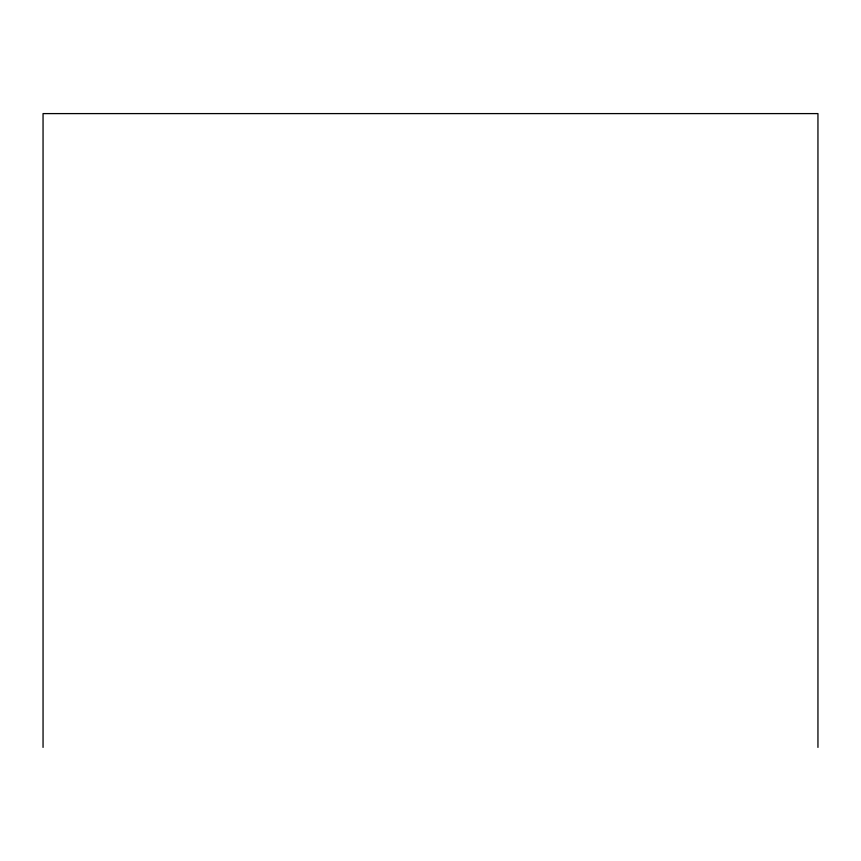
<?xml version="1.0" encoding="UTF-8"?>
<svg xmlns="http://www.w3.org/2000/svg" width="861" height="861" viewBox="0 0 861 861"><rect width="100%" height="100%" fill="white"/><g stroke="black" fill="none" stroke-linecap="round" stroke-linejoin="round"><path stroke-width="1.29" d="M817.95 747.402L817.95 113.598L43.05 113.598L43.05 747.402"/></g></svg>
